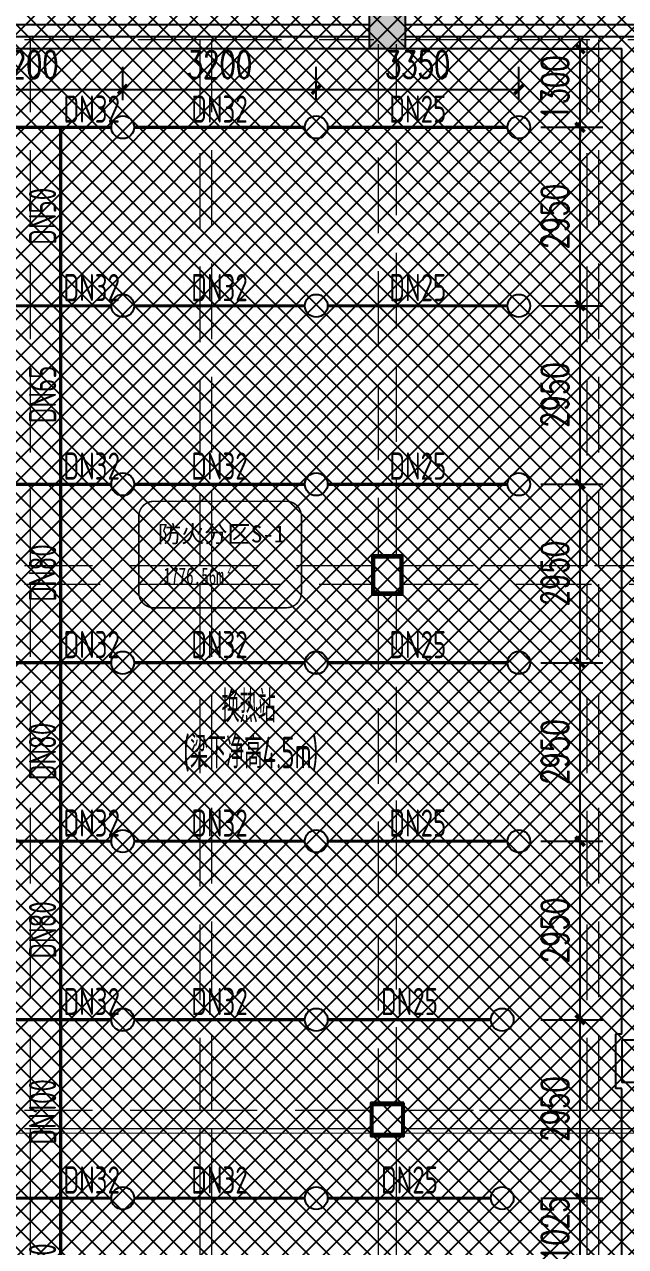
# Model space of a CAD drawing. Extents: x 6824721 to 16538177, y 2478193 to 6665639.
# Drawn here: x 8747264 to 8757203, y 2898601 to 2918801 of the extents above; entities that cross this region are included whole.
import ezdxf

# ---------------------------------------------------------------- set-up
doc = ezdxf.new("R2010")
doc.units = 0
doc.header["$LTSCALE"] = 10
doc.linetypes.add('DASH', pattern=[0.35, 0.25, -0.1])
doc.linetypes.add('短虚线', pattern=[187.5, 125, -62.5])
for name, color, linetype in [('0-wo', 8, 'Continuous'), ('0-绿', 3, 'Continuous'), ('0-蓝', 5, 'Continuous'), ('PUB_HATCH', 8, 'Continuous'), ('W-EQUIP_喷头', 7, 'Continuous'), ('W-PIPE-喷淋中', 6, 'Continuous'), ('W-TEXT_喷淋', 7, 'Continuous'), ('W-TWT_DIM', 3, 'Continuous')]:
    doc.layers.add(name, color=color, linetype=linetype)
doc.layers.add('钢梁', color=141, linetype='Continuous', lineweight=18)
doc.styles.add('8B2_02', font='tssdeng.shx', dxfattribs={"width": 0.7, "bigfont": 'TSSDCHN.shx'})
doc.styles.add('_TCH_DIM_T3', font='SIMPLEX', dxfattribs={"width": 0.705882, "bigfont": 'GBCBIG'})
doc.styles.add('黑体', font='simhei.ttf', dxfattribs={"width": 0.65})
doc.dimstyles.new('_TWT_ARCH&&150', dxfattribs={"dimtxt": 446.25, "dimasz": 150, "dimexe": 375, "dimexo": 450, "dimgap": 189.375, "dimtad": 1, "dimdec": 0, "dimzin": 0, "dimdsep": 46, "dimtxsty": '_TCH_DIM_T3', "dimblk": 'ARCHTICK', "dimcen": 0.09, "dimclrt": 7, "dimazin": 2, "dimtfac": 1, "dimtdec": 0, "dimtix": 1, "dimtmove": 2, "dimatfit": 3, "dimfxl": 0, "dimtolj": 1, "dimtzin": 0, "dimarcsym": 0})

# ---------------------------------------------------------------- blocks, each defined once
blk = doc.blocks.new('_FZH')
blk.add_lwpolyline([(-0.5, -0.5), (0.5, -0.5), (0.5, 0.5), (-0.5, 0.5)], close=True)
at = {"layer": 'PUB_HATCH'}
blk.add_solid([(-0.5, -0.5), (0.5, -0.5), (-0.5, 0.5), (0.5, 0.5)], dxfattribs=at)
blk = doc.blocks.new('wr y')
at = {"layer": '0-蓝', "color": 6, "linetype": 'DASH', "ltscale": 3, "const_width": 50}
blk.add_lwpolyline([(-51761, 809004), (-47382, 809004, 0.414214), (-46882, 809504), (-46882, 812024, 0.414214), (-47382, 812524), (-51761, 812524, 0.414214), (-52261, 812024), (-52261, 809504, 0.414214)], format="xyb", close=True, dxfattribs=at)
at = {"layer": '0-绿', "color": 6, "linetype": 'DASH', "style": '黑体'}
blk.add_text('防火分区S-1', height=563.3, dxfattribs=at).set_placement((-51631, 811164))
at = {"layer": '0-绿', "color": 6, "linetype": 'DASH', "style": '黑体', "width": 0.65}
for s, height, p in [('2', 282, (-49337, 810147)), ('1776.56m', 563.3, (-51444, 809772))]:
    blk.add_text(s, height=height, dxfattribs=at).set_placement(p)
blk = doc.blocks.new('LIANGMOBAN')
at = {"layer": '钢梁', "color": 8, "linetype": '短虚线', "lineweight": 18}
for p, q in [((1877791, 204578), (1880791, 204578)), ((1877891, 195878), (1877891, 204578)), ((1880691, 204578), (1880691, 195878)), ((1880791, 204578), (1883566, 204578)), ((1880891, 195878), (1880891, 204578)), ((1883641, 204503), (1883641, 196053)), ((1883941, 196053), (1883941, 204503)), ((1884016, 204578), (1887091, 204578)), ((1884016, 204578), (1890366, 204578)), ((1887091, 204578), (1887091, 195878)), ((1887291, 195878), (1887291, 204578)), ((1880791, 195878), (1877791, 195878)), ((1883541, 195878), (1880791, 195878)), ((1890341, 195878), (1884041, 195878)), ((1887091, 195878), (1884041, 195878)), ((1877791, 195578), (1880791, 195578)), ((1877891, 186878), (1877891, 195578)), ((1880691, 195578), (1880691, 186878)), ((1880791, 195578), (1883541, 195578)), ((1880891, 186878), (1880891, 195578)), ((1884041, 195578), (1890341, 195578)), ((1884041, 195578), (1887091, 195578)), ((1887091, 195578), (1887091, 186878)), ((1887291, 186878), (1887291, 195578)), ((1883641, 195403), (1883641, 187003)), ((1883941, 187003), (1883941, 195403)), ((1880791, 186878), (1877791, 186878)), ((1883516, 186878), (1880791, 186878)), ((1887091, 186878), (1884066, 186878)), ((1890316, 186878), (1884066, 186878))]:
    blk.add_line(p, q, dxfattribs=at)
at = {"layer": '钢梁', "color": 8, "lineweight": 18}
for p, q in [((1877791, 186578), (1880791, 186578)), ((1877891, 177878), (1877891, 186578)), ((1880691, 186578), (1880691, 177878)), ((1880791, 186578), (1883516, 186578)), ((1880891, 177878), (1880891, 186578)), ((1883641, 186453), (1883641, 177953)), ((1883941, 177953), (1883941, 186453)), ((1884066, 186578), (1887091, 186578)), ((1884066, 186578), (1890316, 186578)), ((1887091, 186578), (1887091, 177878)), ((1887291, 177878), (1887291, 186578))]:
    blk.add_line(p, q, dxfattribs=at)
blk = doc.blocks.new('_ArchTick')
at = {"color": 0, "linetype": 'ByBlock', "const_width": 0.4}
blk.add_lwpolyline([(-0.5, -0.5), (0.5, 0.5)], dxfattribs=at)
blk = doc.blocks.new('*D1668')
at = {"layer": 'Defpoints', "color": 0, "transparency": 16777216}
for p in [(8748889, 2917727), (8745689, 2917101), (8748889, 2917101)]:
    blk.add_point(p, dxfattribs=at)
at = {"layer": 'W-TWT_DIM', "color": 0, "lineweight": -2, "transparency": 16777216}
for p, q in [((8745689, 2917551), (8745689, 2918102)), ((8748889, 2917551), (8748889, 2918102)), ((8745689, 2917727), (8748889, 2917727))]:
    blk.add_line(p, q, dxfattribs=at)
at = {"layer": 'W-TWT_DIM', "color": 0, "lineweight": -2, "transparency": 16777216, "xscale": 150, "yscale": 150, "zscale": 150, "rotation": 180}
blk.add_blockref('_ArchTick', (8745689, 2917727), dxfattribs=at)
at = {"layer": 'W-TWT_DIM', "color": 0, "lineweight": -2, "transparency": 16777216, "xscale": 150, "yscale": 150, "zscale": 150}
blk.add_blockref('_ArchTick', (8748889, 2917727), dxfattribs=at)
at = {"layer": 'W-TWT_DIM', "color": 7, "transparency": 16777216, "insert": (8747289, 2918139), "char_height": 446.2, "attachment_point": 5, "style": '_TCH_DIM_T3'}
blk.add_mtext('\\A1;3200', dxfattribs=at)
blk = doc.blocks.new('*D1669')
at = {"layer": 'Defpoints', "color": 0, "transparency": 16777216}
for p in [(8752089, 2917727), (8748889, 2917101), (8752089, 2917101)]:
    blk.add_point(p, dxfattribs=at)
at = {"layer": 'W-TWT_DIM', "color": 0, "lineweight": -2, "transparency": 16777216}
for p, q in [((8748889, 2917551), (8748889, 2918102)), ((8752089, 2917551), (8752089, 2918102)), ((8748889, 2917727), (8752089, 2917727))]:
    blk.add_line(p, q, dxfattribs=at)
at = {"layer": 'W-TWT_DIM', "color": 0, "lineweight": -2, "transparency": 16777216, "xscale": 150, "yscale": 150, "zscale": 150, "rotation": 180}
blk.add_blockref('_ArchTick', (8748889, 2917727), dxfattribs=at)
at = {"layer": 'W-TWT_DIM', "color": 0, "lineweight": -2, "transparency": 16777216, "xscale": 150, "yscale": 150, "zscale": 150}
blk.add_blockref('_ArchTick', (8752089, 2917727), dxfattribs=at)
at = {"layer": 'W-TWT_DIM', "color": 7, "transparency": 16777216, "insert": (8750489, 2918139), "char_height": 446.2, "attachment_point": 5, "style": '_TCH_DIM_T3'}
blk.add_mtext('\\A1;3200', dxfattribs=at)
blk = doc.blocks.new('*D1670')
at = {"layer": 'Defpoints', "color": 0, "transparency": 16777216}
for p in [(8755439, 2917727), (8752089, 2917101), (8755439, 2917101)]:
    blk.add_point(p, dxfattribs=at)
at = {"layer": 'W-TWT_DIM', "color": 0, "lineweight": -2, "transparency": 16777216}
for p, q in [((8752089, 2917551), (8752089, 2918102)), ((8755439, 2917551), (8755439, 2918102)), ((8752089, 2917727), (8755439, 2917727))]:
    blk.add_line(p, q, dxfattribs=at)
at = {"layer": 'W-TWT_DIM', "color": 0, "lineweight": -2, "transparency": 16777216, "xscale": 150, "yscale": 150, "zscale": 150, "rotation": 180}
blk.add_blockref('_ArchTick', (8752089, 2917727), dxfattribs=at)
at = {"layer": 'W-TWT_DIM', "color": 0, "lineweight": -2, "transparency": 16777216, "xscale": 150, "yscale": 150, "zscale": 150}
blk.add_blockref('_ArchTick', (8755439, 2917727), dxfattribs=at)
at = {"layer": 'W-TWT_DIM', "color": 7, "transparency": 16777216, "insert": (8753764, 2918139), "char_height": 446.2, "attachment_point": 5, "style": '_TCH_DIM_T3'}
blk.add_mtext('\\A1;3350', dxfattribs=at)
blk = doc.blocks.new('*D1671')
at = {"layer": 'Defpoints', "color": 0, "transparency": 16777216}
for p in [(8755352, 2918401), (8756451, 2918401), (8755352, 2917101)]:
    blk.add_point(p, dxfattribs=at)
at = {"layer": 'W-TWT_DIM', "color": 0, "lineweight": -2, "transparency": 16777216}
for p, q in [((8756451, 2918401), (8756451, 2918551)), ((8755802, 2918401), (8756826, 2918401)), ((8756451, 2917101), (8756451, 2918401)), ((8755802, 2917101), (8756826, 2917101)), ((8756451, 2917101), (8756451, 2916951))]:
    blk.add_line(p, q, dxfattribs=at)
at = {"layer": 'W-TWT_DIM', "color": 0, "lineweight": -2, "transparency": 16777216, "xscale": 150, "yscale": 150, "zscale": 150}
for p, rotation in [((8756451, 2918401), 270), ((8756451, 2917101), 90)]:
    blk.add_blockref('_ArchTick', p, dxfattribs=dict(at, rotation=rotation))
at = {"layer": 'W-TWT_DIM', "color": 7, "transparency": 16777216, "insert": (8756038, 2917751), "char_height": 446.2, "attachment_point": 5, "rotation": 90, "style": '_TCH_DIM_T3'}
blk.add_mtext('\\A1;1300', dxfattribs=at)
blk = doc.blocks.new('*D1672')
at = {"layer": 'Defpoints', "color": 0, "transparency": 16777216}
for p in [(8755352, 2917101), (8756451, 2917101), (8755352, 2914151)]:
    blk.add_point(p, dxfattribs=at)
at = {"layer": 'W-TWT_DIM', "color": 0, "lineweight": -2, "transparency": 16777216}
for p, q in [((8755802, 2917101), (8756826, 2917101)), ((8756451, 2914151), (8756451, 2917101)), ((8755802, 2914151), (8756826, 2914151))]:
    blk.add_line(p, q, dxfattribs=at)
at = {"layer": 'W-TWT_DIM', "color": 0, "lineweight": -2, "transparency": 16777216, "xscale": 150, "yscale": 150, "zscale": 150}
for p, rotation in [((8756451, 2917101), 90), ((8756451, 2914151), 270)]:
    blk.add_blockref('_ArchTick', p, dxfattribs=dict(at, rotation=rotation))
at = {"layer": 'W-TWT_DIM', "color": 7, "transparency": 16777216, "insert": (8756038, 2915626), "char_height": 446.2, "attachment_point": 5, "rotation": 90, "style": '_TCH_DIM_T3'}
blk.add_mtext('\\A1;2950', dxfattribs=at)
blk = doc.blocks.new('*D1673')
at = {"layer": 'Defpoints', "color": 0, "transparency": 16777216}
for p in [(8755352, 2914151), (8756451, 2914151), (8755352, 2911201)]:
    blk.add_point(p, dxfattribs=at)
at = {"layer": 'W-TWT_DIM', "color": 0, "lineweight": -2, "transparency": 16777216}
for p, q in [((8755802, 2914151), (8756826, 2914151)), ((8756451, 2911201), (8756451, 2914151)), ((8755802, 2911201), (8756826, 2911201))]:
    blk.add_line(p, q, dxfattribs=at)
at = {"layer": 'W-TWT_DIM', "color": 0, "lineweight": -2, "transparency": 16777216, "xscale": 150, "yscale": 150, "zscale": 150}
for p, rotation in [((8756451, 2914151), 90), ((8756451, 2911201), 270)]:
    blk.add_blockref('_ArchTick', p, dxfattribs=dict(at, rotation=rotation))
at = {"layer": 'W-TWT_DIM', "color": 7, "transparency": 16777216, "insert": (8756038, 2912676), "char_height": 446.2, "attachment_point": 5, "rotation": 90, "style": '_TCH_DIM_T3'}
blk.add_mtext('\\A1;2950', dxfattribs=at)
blk = doc.blocks.new('*D1674')
at = {"layer": 'Defpoints', "color": 0, "transparency": 16777216}
for p in [(8755352, 2911201), (8756451, 2911201), (8755352, 2908251)]:
    blk.add_point(p, dxfattribs=at)
at = {"layer": 'W-TWT_DIM', "color": 0, "lineweight": -2, "transparency": 16777216}
for p, q in [((8755802, 2911201), (8756826, 2911201)), ((8756451, 2908251), (8756451, 2911201)), ((8755802, 2908251), (8756826, 2908251))]:
    blk.add_line(p, q, dxfattribs=at)
at = {"layer": 'W-TWT_DIM', "color": 0, "lineweight": -2, "transparency": 16777216, "xscale": 150, "yscale": 150, "zscale": 150}
for p, rotation in [((8756451, 2911201), 90), ((8756451, 2908251), 270)]:
    blk.add_blockref('_ArchTick', p, dxfattribs=dict(at, rotation=rotation))
at = {"layer": 'W-TWT_DIM', "color": 7, "transparency": 16777216, "insert": (8756038, 2909726), "char_height": 446.2, "attachment_point": 5, "rotation": 90, "style": '_TCH_DIM_T3'}
blk.add_mtext('\\A1;2950', dxfattribs=at)
blk = doc.blocks.new('*D1675')
at = {"layer": 'Defpoints', "color": 0, "transparency": 16777216}
for p in [(8755352, 2908251), (8756451, 2908251), (8755352, 2905301)]:
    blk.add_point(p, dxfattribs=at)
at = {"layer": 'W-TWT_DIM', "color": 0, "lineweight": -2, "transparency": 16777216}
for p, q in [((8755802, 2908251), (8756826, 2908251)), ((8756451, 2905301), (8756451, 2908251)), ((8755802, 2905301), (8756826, 2905301))]:
    blk.add_line(p, q, dxfattribs=at)
at = {"layer": 'W-TWT_DIM', "color": 0, "lineweight": -2, "transparency": 16777216, "xscale": 150, "yscale": 150, "zscale": 150}
for p, rotation in [((8756451, 2908251), 90), ((8756451, 2905301), 270)]:
    blk.add_blockref('_ArchTick', p, dxfattribs=dict(at, rotation=rotation))
at = {"layer": 'W-TWT_DIM', "color": 7, "transparency": 16777216, "insert": (8756038, 2906776), "char_height": 446.2, "attachment_point": 5, "rotation": 90, "style": '_TCH_DIM_T3'}
blk.add_mtext('\\A1;2950', dxfattribs=at)
blk = doc.blocks.new('*D1676')
at = {"layer": 'Defpoints', "color": 0, "transparency": 16777216}
for p in [(8755352, 2905301), (8756451, 2905301), (8755352, 2902351)]:
    blk.add_point(p, dxfattribs=at)
at = {"layer": 'W-TWT_DIM', "color": 0, "lineweight": -2, "transparency": 16777216}
for p, q in [((8755802, 2905301), (8756826, 2905301)), ((8756451, 2902351), (8756451, 2905301)), ((8755802, 2902351), (8756826, 2902351))]:
    blk.add_line(p, q, dxfattribs=at)
at = {"layer": 'W-TWT_DIM', "color": 0, "lineweight": -2, "transparency": 16777216, "xscale": 150, "yscale": 150, "zscale": 150}
for p, rotation in [((8756451, 2905301), 90), ((8756451, 2902351), 270)]:
    blk.add_blockref('_ArchTick', p, dxfattribs=dict(at, rotation=rotation))
at = {"layer": 'W-TWT_DIM', "color": 7, "transparency": 16777216, "insert": (8756038, 2903826), "char_height": 446.2, "attachment_point": 5, "rotation": 90, "style": '_TCH_DIM_T3'}
blk.add_mtext('\\A1;2950', dxfattribs=at)
blk = doc.blocks.new('*D1677')
at = {"layer": 'Defpoints', "color": 0, "transparency": 16777216}
for p in [(8755352, 2902351), (8756451, 2902351), (8755352, 2899401)]:
    blk.add_point(p, dxfattribs=at)
at = {"layer": 'W-TWT_DIM', "color": 0, "lineweight": -2, "transparency": 16777216}
for p, q in [((8755802, 2902351), (8756826, 2902351)), ((8756451, 2899401), (8756451, 2902351)), ((8755802, 2899401), (8756826, 2899401))]:
    blk.add_line(p, q, dxfattribs=at)
at = {"layer": 'W-TWT_DIM', "color": 0, "lineweight": -2, "transparency": 16777216, "xscale": 150, "yscale": 150, "zscale": 150}
for p, rotation in [((8756451, 2902351), 90), ((8756451, 2899401), 270)]:
    blk.add_blockref('_ArchTick', p, dxfattribs=dict(at, rotation=rotation))
at = {"layer": 'W-TWT_DIM', "color": 7, "transparency": 16777216, "insert": (8756038, 2900876), "char_height": 446.2, "attachment_point": 5, "rotation": 90, "style": '_TCH_DIM_T3'}
blk.add_mtext('\\A1;2950', dxfattribs=at)
blk = doc.blocks.new('*D1678')
at = {"layer": 'Defpoints', "color": 0, "transparency": 16777216}
for p in [(8755352, 2899401), (8756451, 2899401), (8755352, 2898376)]:
    blk.add_point(p, dxfattribs=at)
at = {"layer": 'W-TWT_DIM', "color": 0, "lineweight": -2, "transparency": 16777216}
for p, q in [((8756451, 2899401), (8756451, 2899551)), ((8755802, 2899401), (8756826, 2899401)), ((8756451, 2898376), (8756451, 2899401)), ((8755802, 2898376), (8756826, 2898376)), ((8756451, 2898376), (8756451, 2898226))]:
    blk.add_line(p, q, dxfattribs=at)
at = {"layer": 'W-TWT_DIM', "color": 0, "lineweight": -2, "transparency": 16777216, "xscale": 150, "yscale": 150, "zscale": 150}
for p, rotation in [((8756451, 2899401), 270), ((8756451, 2898376), 90)]:
    blk.add_blockref('_ArchTick', p, dxfattribs=dict(at, rotation=rotation))
at = {"layer": 'W-TWT_DIM', "color": 7, "transparency": 16777216, "insert": (8756038, 2898889), "char_height": 446.2, "attachment_point": 5, "rotation": 90, "style": '_TCH_DIM_T3'}
blk.add_mtext('\\A1;1025', dxfattribs=at)
blk = doc.blocks.new('$TwtSys$00000125')
blk.add_circle((0, 0, 0), 1)

msp = doc.modelspace()

# ---------------------------------------------------------------- hatches: boundary and pattern name
h = msp.add_hatch()
h.set_pattern_fill('ANSI37', color=8, scale=150)
h.set_pattern_definition([(45, (8303016.86, 2710265.2), (-168.3798, 168.3798), []), (135, (8303016.86, 2710265.2), (-168.3798, -168.3798), [])])
h.paths.add_polyline_path([(8824414.1, 2949451.5), (8824414.1, 2935151.5), (8842714.1, 2935151.5), (8842714.1, 2879526.5), (8827964.1, 2879526.5), (8827964.1, 2881476.5), (8830839.1, 2881476.5), (8830939.1, 2886876.5), (8804334.6, 2886876.5), (8804142.3, 2820149.7), (8833564.1, 2820152.3), (8833564.1, 2817714.5), (8841204.8, 2810768), (8839163.9, 2808501.4), (8843102.6, 2804955), (8820829.2, 2780217.9), (8820829.2, 2770055.4), (8785124.6, 2730401.5), (8708264.1, 2730401.5), (8708264.1, 2736351.5), (8695014.1, 2750701.5), (8695014.1, 2775001.5), (8703014.1, 2775002.8), (8703014.1, 2949451.5), (8712039.3, 2949451.5)])

# ---------------------------------------------------------------- linework, layer by layer
at = {"layer": '0-wo', "color": 8}
for p, q in [((8744564.1, 2918801.5), (8752964.1, 2918801.5)), ((8753564.1, 2918801.5), (8757439.1, 2918801.5)), ((8744564.1, 2918601.5), (8752964.1, 2918601.5)), ((8753564.1, 2918601.5), (8757339.1, 2918601.5)), ((8744564.1, 2918401.5), (8752964.1, 2918401.5)), ((8753564.1, 2918401.5), (8757139.1, 2918401.5)), ((8757139.1, 2915701.5), (8757139.1, 2918401.5)), ((8757139.1, 2902113.1), (8757139.1, 2915701.5)), ((8753514.1, 2910026.5), (8753014.1, 2910026.5)), ((8753014.1, 2910026.5), (8753014.1, 2909376.5)), ((8753514.1, 2909376.5), (8753514.1, 2910026.5)), ((8753014.1, 2909376.5), (8753514.1, 2909376.5)), ((8757039.1, 2902113.1), (8757039.1, 2901213.1)), ((8757139.1, 2902113.1), (8757039.1, 2902113.1)), ((8757139.1, 2902013.1), (8757139.1, 2901313.1)), ((8757339.1, 2902013.1), (8757139.1, 2902013.1)), ((8757139.1, 2901213.1), (8757039.1, 2901213.1)), ((8757339.1, 2901313.1), (8757139.1, 2901313.1)), ((8757139.1, 2898401.5), (8757139.1, 2901213.1)), ((8753539.1, 2900976.5), (8752989.1, 2900976.5)), ((8752989.1, 2900976.5), (8752989.1, 2900426.5)), ((8753539.1, 2900426.5), (8753539.1, 2900976.5)), ((8752989.1, 2900426.5), (8753539.1, 2900426.5))]:
    msp.add_line(p, q, dxfattribs=at)
at = {"layer": '0-wo', "color": 8, "lineweight": 35}
for points in [[(8753514.1, 2910026.5), (8753014.1, 2910026.5), (8753014.1, 2909376.5), (8753514.1, 2909376.5)], [(8753484.1, 2909406.5), (8753044.1, 2909406.5), (8753044.1, 2909996.5), (8753484.1, 2909996.5)], [(8753539.1, 2900976.5), (8752989.1, 2900976.5), (8752989.1, 2900426.5), (8753539.1, 2900426.5)], [(8753509.1, 2900456.5), (8753019.1, 2900456.5), (8753019.1, 2900946.5), (8753509.1, 2900946.5)]]:
    msp.add_lwpolyline(points, close=True, dxfattribs=at)
at = {"layer": '0-wo', "color": 8, "linetype": 'DASH', "const_width": 20}
msp.add_lwpolyline([(8766639.1, 2882926.5), (8744489.1, 2882926.5), (8744489.1, 2900476.5), (8766639.1, 2900476.5)], close=True, dxfattribs=at)
at = {"layer": 'W-PIPE-喷淋中', "ltscale": 1.5, "const_width": 52.5}
for points in [[(8747864.1, 2917101.5), (8745876.6, 2917101.5)], [(8748701.6, 2917101.5), (8747864.1, 2917101.5)], [(8747864.1, 2914151.5), (8747864.1, 2917101.5)], [(8749076.6, 2917101.5), (8751901.6, 2917101.5)], [(8752276.6, 2917101.5), (8755251.6, 2917101.5)], [(8745876.6, 2914151.5), (8747864.1, 2914151.5)], [(8747864.1, 2911201.5), (8747864.1, 2914151.5)], [(8747864.1, 2914151.5), (8748701.6, 2914151.5)], [(8749076.6, 2914151.5), (8751901.6, 2914151.5)], [(8752276.6, 2914151.5), (8755251.6, 2914151.5)], [(8745876.6, 2911201.5), (8747864.1, 2911201.5)], [(8747864.1, 2908251.5), (8747864.1, 2911201.5)], [(8747864.1, 2911201.5), (8748701.6, 2911201.5)], [(8749076.6, 2911201.5), (8751901.6, 2911201.5)], [(8752276.6, 2911201.5), (8755251.6, 2911201.5)], [(8745876.6, 2908251.5), (8747864.1, 2908251.5)], [(8747864.1, 2905301.5), (8747864.1, 2908251.5)], [(8747864.1, 2908251.5), (8748701.6, 2908251.5)], [(8749076.6, 2908251.5), (8751901.6, 2908251.5)], [(8752276.6, 2908251.5), (8755251.6, 2908251.5)], [(8745876.6, 2905301.5), (8747864.1, 2905301.5)], [(8747864.1, 2902351.5), (8747864.1, 2905301.5)], [(8747864.1, 2905301.5), (8748701.6, 2905301.5)], [(8749076.6, 2905301.5), (8751901.6, 2905301.5)], [(8752276.6, 2905301.5), (8755251.6, 2905301.5)], [(8745876.6, 2902351.5), (8747864.1, 2902351.5)], [(8747864.1, 2899401.5), (8747864.1, 2902351.5)], [(8747864.1, 2902351.5), (8748701.6, 2902351.5)], [(8749076.6, 2902351.5), (8751901.6, 2902351.5)], [(8752276.6, 2902351.5), (8754976.6, 2902351.5)], [(8747864.1, 2899401.5), (8745876.6, 2899401.5)], [(8748701.6, 2899401.5), (8747864.1, 2899401.5)], [(8747864.1, 2896926.5), (8747864.1, 2899401.5)], [(8749076.6, 2899401.5), (8751901.6, 2899401.5)], [(8752276.6, 2899401.5), (8754976.6, 2899401.5)]]:
    msp.add_lwpolyline(points, dxfattribs=at)

# ---------------------------------------------------------------- block references
at = {"layer": '0-wo', "color": 8, "xscale": 600, "yscale": 600, "zscale": 600, "rotation": 90}
msp.add_blockref('_FZH', (8753264.1, 2918701.5), dxfattribs=at)
at = {"layer": '0-wo', "xscale": 0.5, "yscale": 0.5, "zscale": 0.5}
msp.add_blockref('wr y', (8775285.3, 2504657.9), dxfattribs=at)
at = {"layer": 'W-EQUIP_喷头', "xscale": 187.5, "yscale": 187.5, "zscale": 187.5}
for p in [(8748889.1, 2917101.5), (8752089.1, 2917101.5), (8755439.1, 2917101.5), (8748889.1, 2914151.5), (8752089.1, 2914151.5), (8755439.1, 2914151.5), (8748889.1, 2911201.5), (8752089.1, 2911201.5), (8755439.1, 2911201.5), (8748889.1, 2908251.5), (8752089.1, 2908251.5), (8755439.1, 2908251.5), (8748889.1, 2905301.5), (8752089.1, 2905301.5), (8755439.1, 2905301.5), (8748889.1, 2902351.5), (8752089.1, 2902351.5), (8755164.1, 2902351.5), (8748889.1, 2899401.5), (8752089.1, 2899401.5), (8755164.1, 2899401.5)]:
    msp.add_blockref('$TwtSys$00000125', p, dxfattribs=at)
at = {"layer": '钢梁', "color": 6}
msp.add_blockref('LIANGMOBAN', (6869472.7, 2713973), dxfattribs=at)

# ---------------------------------------------------------------- texts
at = {"layer": '0-wo', "color": 6, "style": '8B2_02', "width": 0.6}
for s, p in [('换热站', (8750522.6, 2907265.5)), ('(梁下净高4.5m)', (8749888.4, 2906503.8))]:
    msp.add_text(s, height=525, dxfattribs=at).set_placement(p)
at = {"layer": 'W-TEXT_喷淋', "style": '8B2_02', "width": 0.7}
for s, rotation, p in [('DN32', 0.00001, (8747910.1, 2917176.5)), ('DN50', 90, (8747789.1, 2915160)), ('DN65', 90, (8747789.1, 2912210)), ('DN80', 90, (8747789.1, 2909260)), ('DN80', 90, (8747789.1, 2906310)), ('DN80', 90, (8747789.1, 2903360)), ('DN100', 90, (8747789.1, 2900288.9)), ('DN32', 0, (8747910.1, 2899476.5)), ('DN100', 90, (8747789.1, 2897576.4))]:
    msp.add_text(s, height=450, rotation=rotation, dxfattribs=at).set_placement(p)
for s, p in [('DN32', (8750022.6, 2917176.5)), ('DN25', (8753297.6, 2917176.5)), ('DN32', (8747910.1, 2914226.5)), ('DN32', (8750022.6, 2914226.5)), ('DN25', (8753297.6, 2914226.5)), ('DN32', (8747910.1, 2911276.5)), ('DN32', (8750022.6, 2911276.5)), ('DN25', (8753297.6, 2911276.5)), ('DN32', (8747910.1, 2908326.5)), ('DN32', (8750022.6, 2908326.5)), ('DN25', (8753297.6, 2908326.5)), ('DN32', (8747910.1, 2905376.5)), ('DN32', (8750022.6, 2905376.5)), ('DN25', (8753297.6, 2905376.5)), ('DN32', (8747910.1, 2902426.5)), ('DN32', (8750022.6, 2902426.5)), ('DN25', (8753160.1, 2902426.5)), ('DN32', (8750022.6, 2899476.5)), ('DN25', (8753160.1, 2899476.5))]:
    msp.add_text(s, height=450, dxfattribs=at).set_placement(p)

# ---------------------------------------------------------------- dimensions: what is measured, and where the dimension line sits
at = {"layer": 'W-TWT_DIM'}
for p1, p2, distance, picture, middle in [((8755351.6, 2917101.5), (8755351.6, 2918401.5), -1099.3, '*D1671', (8756038.4, 2917751.5)), ((8745689.1, 2917101.5), (8748889.1, 2917101.5), 625.2, '*D1668', (8747289.1, 2918139.2)), ((8748889.1, 2917101.5), (8752089.1, 2917101.5), 625.2, '*D1669', (8750489.1, 2918139.2)), ((8752089.1, 2917101.5), (8755439.1, 2917101.5), 625.2, '*D1670', (8753764.1, 2918139.2)), ((8755351.6, 2914151.5), (8755351.6, 2917101.5), -1099.3, '*D1672', (8756038.4, 2915626.5)), ((8755351.6, 2911201.5), (8755351.6, 2914151.5), -1099.3, '*D1673', (8756038.4, 2912676.5)), ((8755351.6, 2908251.5), (8755351.6, 2911201.5), -1099.3, '*D1674', (8756038.4, 2909726.5)), ((8755351.6, 2905301.5), (8755351.6, 2908251.5), -1099.3, '*D1675', (8756038.4, 2906776.5)), ((8755351.6, 2902351.5), (8755351.6, 2905301.5), -1099.3, '*D1676', (8756038.4, 2903826.5)), ((8755351.6, 2899401.5), (8755351.6, 2902351.5), -1099.3, '*D1677', (8756038.4, 2900876.5)), ((8755351.6, 2898376.5), (8755351.6, 2899401.5), -1099.3, '*D1678', (8756038.4, 2898889))]:
    dim = msp.add_aligned_dim(p1=p1, p2=p2, distance=distance, dimstyle='_TWT_ARCH&&150', dxfattribs=at)
    dim.commit()
    dim.dimension.update_dxf_attribs({"geometry": picture, "text_midpoint": middle})

doc.saveas('drawing.dxf')
